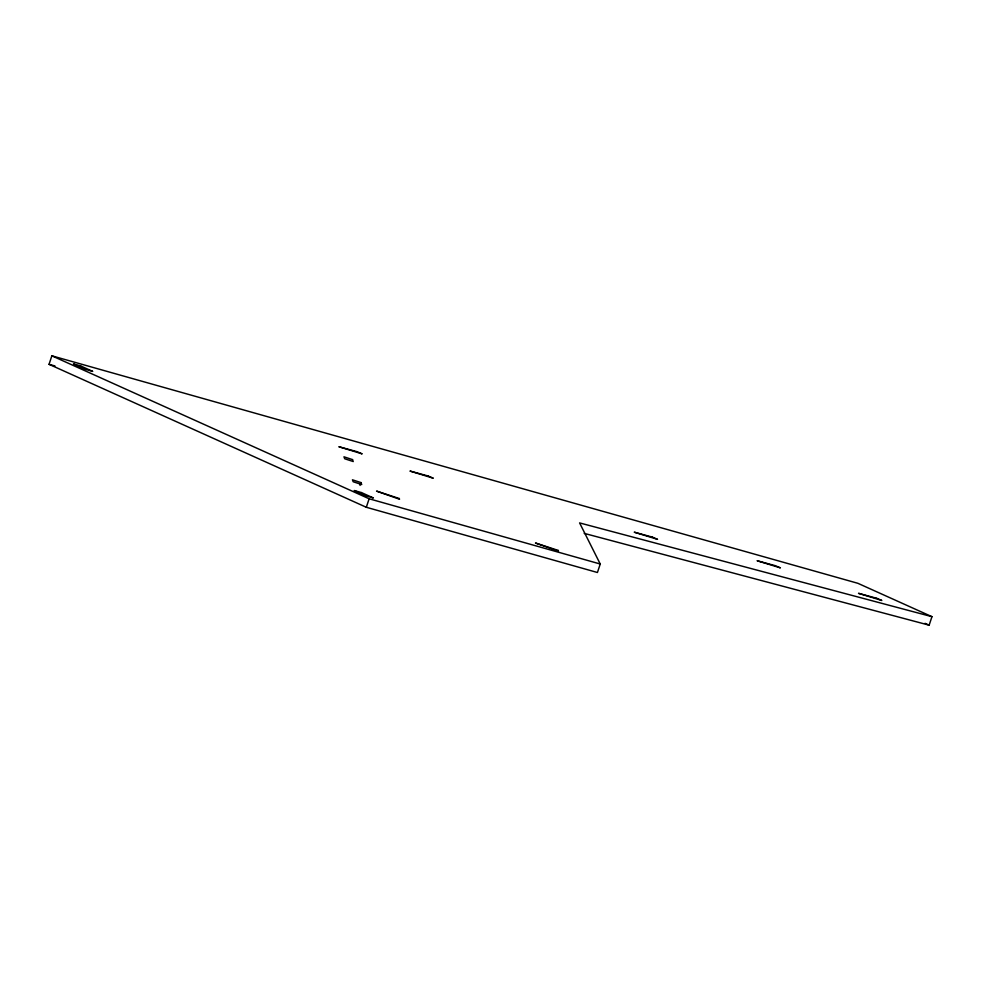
<?xml version="1.0" encoding="UTF-8"?>
<svg xmlns="http://www.w3.org/2000/svg" width="981" height="981" viewBox="0 0 981 981"><rect width="100%" height="100%" fill="white"/><g stroke="black" fill="none" stroke-linecap="round" stroke-linejoin="round"><path stroke-width="1.47" d="M931.95 616.681L579.599 522.91L600.237 564.014L597.429 572.499L366.318 507.275L49.05 364.319L51.858 355.821L857.872 583.303L931.95 616.681L929.142 625.179L584.198 533.37M360.052 485.423L360.983 482.591L352.449 479.807L353.172 481.745L361.707 484.54L360.983 482.591M366.318 507.275L369.126 498.777L51.858 355.821M49.05 364.319L54.948 365.974M369.126 498.777L600.237 564.014M925.022 623.327L929.142 625.179M357.047 451.677L338.862 446.723L362.161 453.884L357.047 451.677M775.272 565.681L757.087 560.727L780.398 567.876L775.272 565.681M428.157 476.006L409.972 471.052L433.271 478.213L428.157 476.006M652.426 537.134L634.241 532.18L657.54 539.342L652.426 537.134M876.695 598.275L858.51 593.321L881.809 600.47L876.695 598.275M80.736 365.987L73.477 363.939L85.457 369.334L92.717 371.382L80.736 365.987M361.425 492.572L354.166 490.525L366.134 495.92L373.393 497.968L361.425 492.572M352.51 459.599L343.975 456.815L344.699 458.765L353.234 461.548L352.51 459.599M399.267 498.52L376.557 491.101L399.537 499.243L399.267 498.52M558.177 550.415L535.467 543.008L558.447 551.15L558.177 550.415"/></g></svg>
